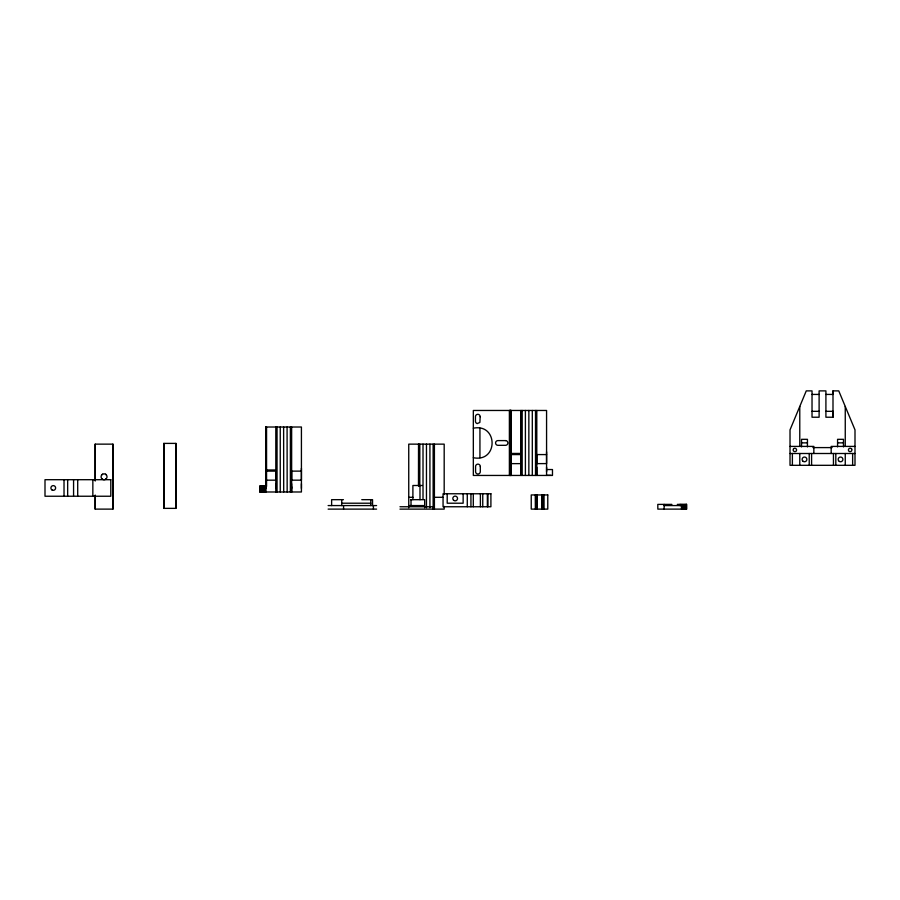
<?xml version="1.0" encoding="UTF-8"?>
<svg xmlns="http://www.w3.org/2000/svg" width="900" height="900" viewBox="0 0 900 900"><rect width="100%" height="100%" fill="white"/><g stroke="black" fill="none" stroke-linecap="round" stroke-linejoin="round"><path stroke-width="1.35" d="M67.657 496.238L67.669 479.7M73.575 479.7L73.575 495.754M95.198 509.119L95.198 495.293L95.198 509.119L112.916 509.119L112.916 444.139L95.198 444.139L95.198 480.769L95.198 444.139M163.845 508.365L163.845 443.396L175.894 443.396L175.894 508.365L163.845 508.365L163.845 443.396M175.894 508.365L175.894 443.396M265.995 480.645L265.995 481.41L265.916 427.016L301.421 427.016L301.421 491.985L260.066 491.985L260.066 486.079L265.972 486.45M260.179 491.985L260.179 486.079M260.404 491.985L260.404 486.079M260.73 491.985L260.73 486.079M261.157 491.985L261.157 486.079M261.675 491.985L261.675 486.079M262.271 491.985L262.271 486.079M262.935 491.985L262.935 486.079M263.644 491.985L263.644 486.079M264.398 491.985L264.398 486.079M265.185 491.985L265.185 486.079M265.995 491.985L265.984 427.016L265.961 486.079M275.805 480.127L275.805 471.127L265.995 471.127M291.623 488.441L291.623 483.716M291.645 486.787L291.645 491.985L291.645 427.016M291.645 480.127L291.645 471.127L301.421 471.127M301.421 488.441L301.421 483.716M301.421 480.127L301.421 468.36M511.076 475.447L511.11 410.468L511.144 475.447L511.132 463.635L520.954 463.635L520.954 454.579L511.144 454.579M520.931 471.206C520.931 473.985 520.931 464.985 520.931 467.865M536.771 467.179L536.794 475.447L536.794 410.468M546.57 471.904L546.57 467.179M546.57 451.822L546.57 463.59L536.794 463.635L536.794 454.579L546.57 454.579M832.995 390.881L832.995 417.229L825.908 417.229L825.908 390.881L819.113 390.881L819.113 417.229L812.025 417.229L812.025 390.881L806.265 390.881L790.02 429.874L790.02 465.311L855 465.311L855 429.874L838.755 390.881L832.995 390.881L832.995 394.425L825.908 394.425M265.972 488.441L265.972 486.686M265.972 483.795L265.972 484.414M265.995 479.284L265.995 480.859M265.984 469.642L265.984 469.181M418.59 485.584L418.635 444.139M101.97 474.694L102.578 474.221M105.536 479.34L106.144 478.868M473.332 457.718C498.42 462.735 498.251 423.191 473.332 428.197M812.025 394.425L819.113 394.425M812.025 411.322L819.113 411.322M825.908 411.322L832.995 411.322M801.54 442.868L807.446 442.868M837.574 442.868L843.48 442.868M790.02 446.411L813.847 446.411L813.847 453.499M855 446.411L831.173 446.411L831.173 453.499M812.925 447.593L832.095 447.593M511.144 453.442L520.954 453.442M790.02 453.499L855 453.499M546.57 469.541L552.476 469.541L552.476 475.447L473.332 475.447L473.332 410.468L546.57 410.468L546.57 475.447M265.995 469.98L275.805 469.98M547.56 475.324L551.104 475.324M265.984 480.173L275.805 480.173M291.645 480.173L301.421 480.173M422.359 485.494L412.897 485.494L412.897 499.669M408.746 497.306L412.954 497.306M434.407 497.306L442.789 497.306M343.44 499.669L331.627 499.669L331.627 505.575M361.766 499.669L372.544 499.669L372.544 505.575M410.58 499.669L424.676 499.669L424.676 507.769M341.719 503.213L370.789 503.213M671.906 504.394L657.799 504.394L657.844 509.119L686.689 509.119L686.666 504.394L677.295 504.394M328.129 505.575L376.594 505.575M409.23 505.575L423.821 505.575M664.121 505.575L682.695 505.575M399.983 506.756L433.08 506.756M328.129 509.119L376.594 509.119M399.983 509.119L444.184 509.119L444.184 506.351M105.536 474.221L106.144 474.694A2.959 2.959 0 0 1 106.324 478.676A2.959 2.959 0 0 1 102.353 479.194L101.79 478.665M102.578 479.34L101.97 478.868A2.959 2.959 0 0 1 101.801 474.874A2.959 2.959 0 0 1 105.761 474.368L106.324 474.885M511.121 467.179L511.121 467.865M511.121 471.904L511.121 471.206M275.782 484.414C275.782 481.174 275.782 490.995 275.782 487.755M852.637 453.499L852.637 465.311M845.258 406.474L845.258 446.411M845.258 453.499L845.258 465.311M843.48 446.884L843.48 439.324L837.574 439.324L837.574 446.884M835.808 453.499L835.808 465.311M833.445 453.499L833.445 465.311M832.995 411.322L832.995 417.229M811.586 453.499L811.586 465.311M809.224 453.499L809.224 465.311M807.446 446.884L807.446 439.324L801.54 439.324L801.54 446.884M799.774 406.474L799.774 446.411M799.774 453.499L799.774 465.311M792.383 453.499L792.383 465.311M686.385 504.394L686.385 509.119M686.317 504.394L686.317 509.119M685.789 504.394L685.789 509.119M684.934 504.394L684.934 509.119M683.887 504.394L683.887 509.119M682.695 504.394L682.695 509.119M681.469 504.394L681.469 509.119M680.265 504.394L680.265 505.575M679.995 504.394L679.995 505.575M664.121 504.394L664.121 509.119M543.735 494.944L543.735 509.119M543.634 494.944L543.634 509.119M542.452 494.944L542.452 509.119M541.868 494.944L541.868 509.119M537.142 494.944L537.142 509.119M536.546 494.944L536.546 509.119M535.523 410.468L535.523 475.447M535.275 494.944L535.365 509.119M532.305 410.468L532.305 475.447M528.851 410.468L528.851 475.447M525.398 410.468L525.398 475.447M522.18 410.468L522.18 475.447M510.998 410.468L510.907 475.447M510.784 410.468L510.784 475.447M510.637 410.468L510.637 475.447M510.469 410.468L510.48 475.447M510.289 410.468L510.289 475.447M510.086 410.468L510.086 475.447M509.873 410.468L509.873 475.447M509.647 410.468L509.647 475.447M509.411 410.468L509.411 475.447M487.946 493.762L487.946 506.756M487.361 493.762L487.361 506.756M482.749 493.762L482.749 506.756M480.386 493.762L480.386 506.756M479.936 428.197L479.936 457.718M473.299 493.762L473.299 506.756M470.936 493.762L470.936 506.756M467.28 493.762L467.28 506.756M463.14 493.762L463.14 503.213L447.199 503.213L447.199 493.762M444.184 494.505L444.184 444.139L408.746 444.139L408.746 507.803M434.407 444.139L434.407 509.119M433.136 444.139L433.136 509.119M429.919 444.139L429.919 507.735M426.465 444.139L426.465 507.735M423.011 444.139L423.011 499.444M419.996 485.494L419.996 499.669M419.805 444.139L419.805 485.618M418.567 444.139L418.567 486.113M411.019 499.669L411.019 506.419M373.41 505.575L373.41 509.119M370.789 499.669L370.789 505.575M343.564 505.575L343.564 509.119M341.719 499.669L341.719 505.575M290.374 427.016L290.374 491.985M287.077 427.016L287.156 491.985M283.624 427.016L283.702 491.985M280.249 427.016L280.249 491.985M277.043 427.016L277.043 491.985M275.805 427.016L275.805 491.985M266.558 427.016L266.558 486.461M266.299 427.016L266.299 486.461M266.119 427.016L265.995 486.945M260.28 486.079L260.28 491.985M260.077 486.079L260.077 491.985M112.916 444.139L112.916 509.119M92.846 479.7L92.846 496.238M77.704 479.7L77.704 496.238M64.024 479.7L64.024 496.238M480.173 416.678L479.88 422.415L477.259 423.585A2.363 2.363 0 0 1 475.447 421.346L475.447 416.678A2.363 2.363 0 0 1 477.81 414.315A2.363 2.363 0 0 1 480.173 416.678M480.296 466.504L480.296 471.488A2.363 2.363 0 0 1 478.103 474.007L477.484 473.974A2.363 2.363 0 0 1 475.582 471.825L475.571 466.504A2.363 2.363 0 0 1 477.934 464.141A2.363 2.363 0 0 1 480.296 466.504M793.62 448.695L793.339 449.066A1.778 1.778 0 0 0 796.117 451.204L796.399 450.832A1.778 1.778 0 0 0 793.62 448.695M505.519 440.595L497.936 440.595A2.363 2.363 0 0 0 495.574 442.957A2.363 2.363 0 0 0 497.936 445.32L505.519 445.32A2.363 2.363 0 0 0 507.881 442.957A2.363 2.363 0 0 0 505.519 440.595M110.801 479.7L45 479.7L45 496.238L110.801 496.238L110.801 479.7M490.905 493.762L443.059 493.762L443.059 506.756L490.905 506.756L490.905 493.762M547.774 494.944L531.236 494.944L531.236 509.119L547.774 509.119L547.774 494.944M851.692 449.066L851.411 448.695A1.778 1.778 0 0 0 848.621 450.832L848.903 451.204A1.778 1.778 0 0 0 851.692 449.066M521.021 475.447L521.021 410.468L520.954 475.447M839.351 461.452A2.363 2.363 0 0 0 842.895 459.405A2.363 2.363 0 0 0 839.351 457.358A2.363 2.363 0 0 0 839.351 461.452M802.822 461.07A2.363 2.363 0 0 0 806.783 460.012A2.363 2.363 0 0 0 803.88 457.121A2.363 2.363 0 0 0 802.822 461.07M453.521 500.175A2.363 2.363 0 0 0 457.459 499.072A2.363 2.363 0 0 0 454.534 496.204A2.363 2.363 0 0 0 453.521 500.175M52.087 490.016A2.363 2.363 0 0 0 55.631 487.969A2.363 2.363 0 0 0 52.087 485.921A2.363 2.363 0 0 0 52.087 490.016"/></g></svg>
